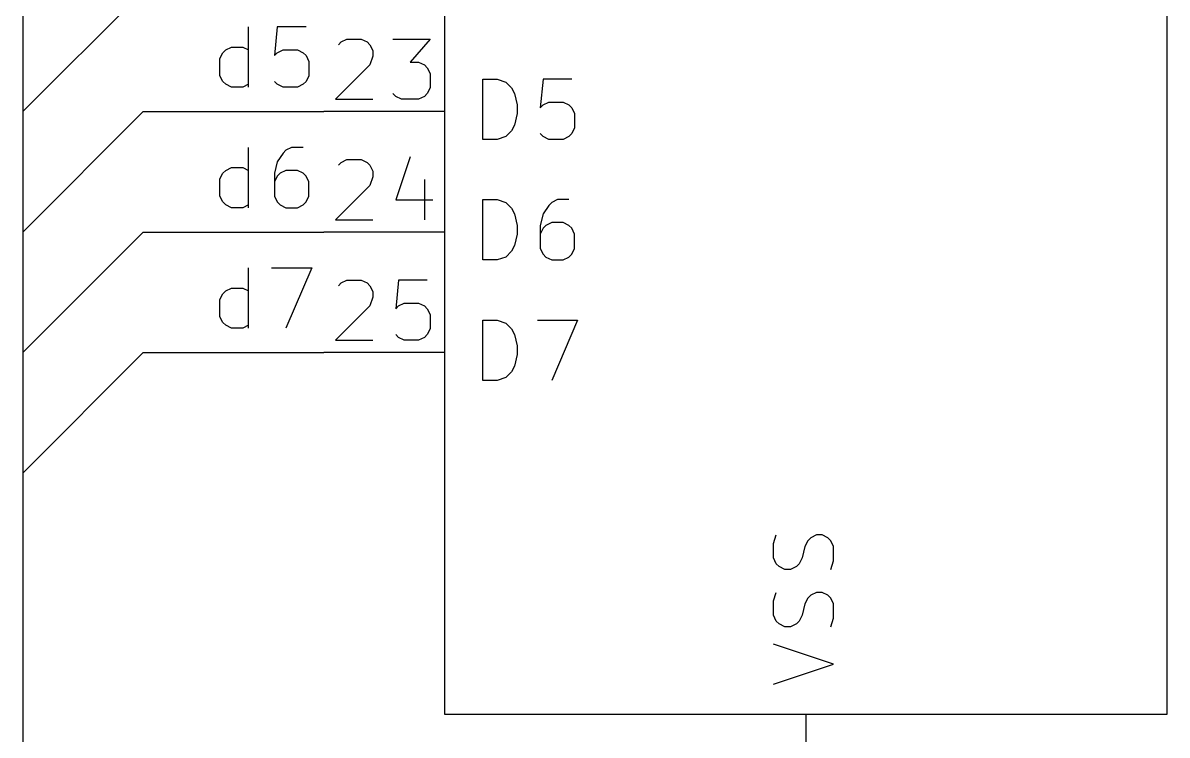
# Model space of a CAD drawing. Header units: millimetres. Extents: x 10 to 287, y -200 to -10.
# Drawn here: x 102.87 to 127, y -184.59 to -169.58 of the extents above; entities that cross this region are included whole.
import ezdxf

# ---------------------------------------------------------------- set-up
doc = ezdxf.new("R2010")
doc.units = ezdxf.units.MM
for name, color, linetype in [('BLUE', 174, 'CONTINUOUS'), ('GREENSIXTYFIVE', 129, 'CONTINUOUS'), ('LIGHTGREEN', 92, 'CONTINUOUS'), ('LIGHTRED', 12, 'CONTINUOUS'), ('RED', 14, 'CONTINUOUS'), ('REDSIX', 19, 'CONTINUOUS'), ('WHITE', 250, 'CONTINUOUS')]:
    doc.layers.add(name, color=color, linetype=linetype)

msp = doc.modelspace()

# ---------------------------------------------------------------- linework, layer by layer
at = {"layer": 'BLUE', "linetype": 'CONTINUOUS'}
for p, q in [((102.87, -168.91), (102.87, -171.45)), ((102.87, -171.45), (102.87, -173.99)), ((102.87, -173.99), (102.87, -176.53)), ((102.87, -176.53), (102.87, -179.07)), ((102.87, -179.07), (102.87, -189.23))]:
    msp.add_line(p, q, dxfattribs=at)
at = {"layer": 'GREENSIXTYFIVE', "linetype": 'CONTINUOUS'}
for p, q in [((112.5703, -172.0375), (112.5703, -170.7675)), ((112.5703, -170.7675), (112.8727, -170.7675)), ((112.5703, -172.0375), (112.5703, -170.7675)), ((112.5703, -170.7675), (112.8727, -170.7675)), ((112.8727, -170.7675), (113.0541, -170.828)), ((112.8727, -170.7675), (113.0541, -170.828)), ((113.0541, -170.828), (113.1751, -170.949)), ((113.0541, -170.828), (113.1751, -170.949)), ((113.8403, -170.7675), (113.7799, -171.3723)), ((113.8403, -170.7675), (113.7799, -171.3723)), ((114.4451, -170.7675), (113.8403, -170.7675)), ((114.4451, -170.7675), (113.8403, -170.7675)), ((113.1751, -170.949), (113.2356, -171.0699)), ((113.1751, -170.949), (113.2356, -171.0699)), ((113.2356, -171.0699), (113.296, -171.3118)), ((113.2356, -171.0699), (113.296, -171.3118)), ((113.296, -171.3118), (113.296, -171.4932)), ((113.296, -171.3118), (113.296, -171.4932)), ((113.7799, -171.3723), (113.8403, -171.3118)), ((113.7799, -171.3723), (113.8403, -171.3118)), ((113.8403, -171.3118), (113.9613, -171.2513)), ((113.8403, -171.3118), (113.9613, -171.2513)), ((113.9613, -171.2513), (114.2637, -171.2513)), ((113.9613, -171.2513), (114.2637, -171.2513)), ((114.2637, -171.2513), (114.3846, -171.3118)), ((114.2637, -171.2513), (114.3846, -171.3118)), ((114.3846, -171.3118), (114.4451, -171.3723)), ((114.3846, -171.3118), (114.4451, -171.3723)), ((113.296, -171.4932), (113.2356, -171.7351)), ((113.296, -171.4932), (113.2356, -171.7351)), ((114.4451, -171.3723), (114.5056, -171.4932)), ((114.4451, -171.3723), (114.5056, -171.4932)), ((114.5056, -171.4932), (114.5056, -171.7956)), ((114.5056, -171.4932), (114.5056, -171.7956)), ((113.2356, -171.7351), (113.1751, -171.8561)), ((113.2356, -171.7351), (113.1751, -171.8561)), ((114.5056, -171.7956), (114.4451, -171.9166)), ((114.5056, -171.7956), (114.4451, -171.9166)), ((112.8727, -172.0375), (112.5703, -172.0375)), ((112.8727, -172.0375), (112.5703, -172.0375)), ((113.0541, -171.9771), (112.8727, -172.0375)), ((113.0541, -171.9771), (112.8727, -172.0375)), ((113.1751, -171.8561), (113.0541, -171.9771)), ((113.1751, -171.8561), (113.0541, -171.9771)), ((113.8403, -171.9771), (113.7799, -171.9166)), ((113.8403, -171.9771), (113.7799, -171.9166)), ((113.9613, -172.0375), (113.8403, -171.9771)), ((113.9613, -172.0375), (113.8403, -171.9771)), ((114.2637, -172.0375), (113.9613, -172.0375)), ((114.2637, -172.0375), (113.9613, -172.0375)), ((114.3846, -171.9771), (114.2637, -172.0375)), ((114.3846, -171.9771), (114.2637, -172.0375)), ((114.4451, -171.9166), (114.3846, -171.9771)), ((114.4451, -171.9166), (114.3846, -171.9771)), ((112.5703, -174.5775), (112.5703, -173.3075)), ((112.5703, -173.3075), (112.8727, -173.3075)), ((112.5703, -174.5775), (112.5703, -173.3075)), ((112.5703, -173.3075), (112.8727, -173.3075)), ((112.8727, -173.3075), (113.0541, -173.368)), ((112.8727, -173.3075), (113.0541, -173.368)), ((113.0541, -173.368), (113.1751, -173.489)), ((113.0541, -173.368), (113.1751, -173.489)), ((113.1751, -173.489), (113.2356, -173.6099)), ((113.1751, -173.489), (113.2356, -173.6099)), ((113.9613, -173.4285), (113.8403, -173.6099)), ((113.9613, -173.4285), (113.8403, -173.6099)), ((114.0218, -173.368), (113.9613, -173.4285)), ((114.0218, -173.368), (113.9613, -173.4285)), ((114.1427, -173.3075), (114.0218, -173.368)), ((114.1427, -173.3075), (114.0218, -173.368)), ((114.3846, -173.3075), (114.1427, -173.3075)), ((114.3846, -173.3075), (114.1427, -173.3075)), ((113.2356, -173.6099), (113.296, -173.8518)), ((113.2356, -173.6099), (113.296, -173.8518)), ((113.8403, -173.6099), (113.7799, -173.8518)), ((113.8403, -173.6099), (113.7799, -173.8518)), ((113.296, -173.8518), (113.296, -174.0332)), ((113.296, -173.8518), (113.296, -174.0332)), ((113.7799, -173.8518), (113.7799, -174.3356)), ((113.7799, -173.8518), (113.7799, -174.3356)), ((113.8403, -173.9123), (113.7799, -174.0332)), ((113.8403, -173.9123), (113.7799, -174.0332)), ((113.9008, -173.8518), (113.8403, -173.9123)), ((113.9008, -173.8518), (113.8403, -173.9123)), ((114.0218, -173.7913), (113.9008, -173.8518)), ((114.0218, -173.7913), (113.9008, -173.8518)), ((114.2637, -173.7913), (114.0218, -173.7913)), ((114.2637, -173.7913), (114.0218, -173.7913)), ((114.3846, -173.8518), (114.2637, -173.7913)), ((114.3846, -173.8518), (114.2637, -173.7913)), ((114.4451, -173.9123), (114.3846, -173.8518)), ((114.4451, -173.9123), (114.3846, -173.8518)), ((114.5056, -174.0332), (114.4451, -173.9123)), ((114.5056, -174.0332), (114.4451, -173.9123)), ((113.296, -174.0332), (113.2356, -174.2751)), ((113.296, -174.0332), (113.2356, -174.2751)), ((114.5056, -174.3356), (114.5056, -174.0332)), ((114.5056, -174.3356), (114.5056, -174.0332)), ((113.1751, -174.3961), (113.0541, -174.5171)), ((113.1751, -174.3961), (113.0541, -174.5171)), ((113.2356, -174.2751), (113.1751, -174.3961)), ((113.2356, -174.2751), (113.1751, -174.3961)), ((113.7799, -174.3356), (113.8403, -174.4566)), ((113.7799, -174.3356), (113.8403, -174.4566)), ((113.8403, -174.4566), (113.9008, -174.5171)), ((113.8403, -174.4566), (113.9008, -174.5171)), ((114.3846, -174.5171), (114.4451, -174.4566)), ((114.3846, -174.5171), (114.4451, -174.4566)), ((114.4451, -174.4566), (114.5056, -174.3356)), ((114.4451, -174.4566), (114.5056, -174.3356)), ((112.8727, -174.5775), (112.5703, -174.5775)), ((112.8727, -174.5775), (112.5703, -174.5775)), ((113.0541, -174.5171), (112.8727, -174.5775)), ((113.0541, -174.5171), (112.8727, -174.5775)), ((113.9008, -174.5171), (114.0218, -174.5775)), ((113.9008, -174.5171), (114.0218, -174.5775)), ((114.0218, -174.5775), (114.2637, -174.5775)), ((114.0218, -174.5775), (114.2637, -174.5775)), ((114.2637, -174.5775), (114.3846, -174.5171)), ((114.2637, -174.5775), (114.3846, -174.5171)), ((112.5703, -177.1175), (112.5703, -175.8475)), ((112.5703, -175.8475), (112.8727, -175.8475)), ((112.5703, -177.1175), (112.5703, -175.8475)), ((112.5703, -175.8475), (112.8727, -175.8475)), ((112.8727, -175.8475), (113.0541, -175.908)), ((112.8727, -175.8475), (113.0541, -175.908)), ((113.7194, -175.8475), (114.566, -175.8475)), ((113.7194, -175.8475), (114.566, -175.8475)), ((114.566, -175.8475), (114.0218, -177.1175)), ((114.566, -175.8475), (114.0218, -177.1175)), ((113.0541, -175.908), (113.1751, -176.029)), ((113.0541, -175.908), (113.1751, -176.029)), ((113.1751, -176.029), (113.2356, -176.1499)), ((113.1751, -176.029), (113.2356, -176.1499)), ((113.2356, -176.1499), (113.296, -176.3918)), ((113.2356, -176.1499), (113.296, -176.3918)), ((113.296, -176.5732), (113.2356, -176.8151)), ((113.296, -176.5732), (113.2356, -176.8151)), ((113.296, -176.3918), (113.296, -176.5732)), ((113.296, -176.3918), (113.296, -176.5732)), ((113.2356, -176.8151), (113.1751, -176.9361)), ((113.2356, -176.8151), (113.1751, -176.9361)), ((113.0541, -177.0571), (112.8727, -177.1175)), ((113.0541, -177.0571), (112.8727, -177.1175)), ((113.1751, -176.9361), (113.0541, -177.0571)), ((113.1751, -176.9361), (113.0541, -177.0571)), ((112.8727, -177.1175), (112.5703, -177.1175)), ((112.8727, -177.1175), (112.5703, -177.1175)), ((118.6975, -180.5577), (118.758, -180.3762)), ((118.6975, -180.5577), (118.758, -180.3762)), ((119.4837, -180.4367), (119.4232, -180.4972)), ((119.4837, -180.4367), (119.4232, -180.4972)), ((119.6047, -180.3762), (119.4837, -180.4367)), ((119.6047, -180.3762), (119.4837, -180.4367)), ((119.7256, -180.3762), (119.6047, -180.3762)), ((119.7256, -180.3762), (119.6047, -180.3762)), ((119.8466, -180.4367), (119.7256, -180.3762)), ((119.8466, -180.4367), (119.7256, -180.3762)), ((119.9071, -180.4972), (119.8466, -180.4367)), ((119.9071, -180.4972), (119.8466, -180.4367)), ((118.6975, -180.86), (118.6975, -180.5577)), ((118.6975, -180.86), (118.6975, -180.5577)), ((119.3628, -180.6181), (119.3023, -180.86)), ((119.3628, -180.6181), (119.3023, -180.86)), ((119.4232, -180.4972), (119.3628, -180.6181)), ((119.4232, -180.4972), (119.3628, -180.6181)), ((119.9675, -180.6181), (119.9071, -180.4972)), ((119.9675, -180.6181), (119.9071, -180.4972)), ((119.9675, -180.9205), (119.9675, -180.6181)), ((119.9675, -180.9205), (119.9675, -180.6181)), ((118.758, -180.981), (118.6975, -180.86)), ((118.758, -180.981), (118.6975, -180.86)), ((119.3023, -180.86), (119.2418, -180.981)), ((119.3023, -180.86), (119.2418, -180.981)), ((119.9071, -181.1019), (119.9675, -180.9205)), ((119.9071, -181.1019), (119.9675, -180.9205)), ((118.8185, -181.0415), (118.758, -180.981)), ((118.8185, -181.0415), (118.758, -180.981)), ((118.9394, -181.1019), (118.8185, -181.0415)), ((118.9394, -181.1019), (118.8185, -181.0415)), ((119.0604, -181.1019), (118.9394, -181.1019)), ((119.0604, -181.1019), (118.9394, -181.1019)), ((119.1813, -181.0415), (119.0604, -181.1019)), ((119.1813, -181.0415), (119.0604, -181.1019)), ((119.2418, -180.981), (119.1813, -181.0415)), ((119.2418, -180.981), (119.1813, -181.0415)), ((118.6975, -181.7672), (118.758, -181.5857)), ((118.6975, -181.7672), (118.758, -181.5857)), ((119.4837, -181.6462), (119.4232, -181.7067)), ((119.4837, -181.6462), (119.4232, -181.7067)), ((119.6047, -181.5857), (119.4837, -181.6462)), ((119.6047, -181.5857), (119.4837, -181.6462)), ((119.7256, -181.5857), (119.6047, -181.5857)), ((119.7256, -181.5857), (119.6047, -181.5857)), ((119.8466, -181.6462), (119.7256, -181.5857)), ((119.8466, -181.6462), (119.7256, -181.5857)), ((119.9071, -181.7067), (119.8466, -181.6462)), ((119.9071, -181.7067), (119.8466, -181.6462)), ((118.6975, -182.0695), (118.6975, -181.7672)), ((118.6975, -182.0695), (118.6975, -181.7672)), ((119.3628, -181.8276), (119.3023, -182.0695)), ((119.3628, -181.8276), (119.3023, -182.0695)), ((119.4232, -181.7067), (119.3628, -181.8276)), ((119.4232, -181.7067), (119.3628, -181.8276)), ((119.9675, -181.8276), (119.9071, -181.7067)), ((119.9675, -181.8276), (119.9071, -181.7067)), ((119.9675, -182.13), (119.9675, -181.8276)), ((119.9675, -182.13), (119.9675, -181.8276)), ((118.758, -182.1905), (118.6975, -182.0695)), ((118.758, -182.1905), (118.6975, -182.0695)), ((119.3023, -182.0695), (119.2418, -182.1905)), ((119.3023, -182.0695), (119.2418, -182.1905)), ((119.9071, -182.3114), (119.9675, -182.13)), ((119.9071, -182.3114), (119.9675, -182.13)), ((118.8185, -182.251), (118.758, -182.1905)), ((118.8185, -182.251), (118.758, -182.1905)), ((118.9394, -182.3114), (118.8185, -182.251)), ((118.9394, -182.3114), (118.8185, -182.251)), ((119.0604, -182.3114), (118.9394, -182.3114)), ((119.0604, -182.3114), (118.9394, -182.3114)), ((119.1813, -182.251), (119.0604, -182.3114)), ((119.1813, -182.251), (119.0604, -182.3114)), ((119.2418, -182.1905), (119.1813, -182.251)), ((119.2418, -182.1905), (119.1813, -182.251)), ((119.9675, -183.0977), (118.6975, -182.6743)), ((119.9675, -183.0977), (118.6975, -182.6743)), ((118.6975, -183.521), (119.9675, -183.0977)), ((118.6975, -183.521), (119.9675, -183.0977))]:
    msp.add_line(p, q, dxfattribs=at)
at = {"layer": 'LIGHTGREEN', "linetype": 'CONTINUOUS'}
for p, q in [((105.41, -168.91), (102.87, -171.45)), ((105.41, -171.45), (102.87, -173.99)), ((105.41, -171.45), (109.22, -171.45)), ((105.41, -173.99), (102.87, -176.53)), ((105.41, -173.99), (109.22, -173.99)), ((105.41, -176.53), (102.87, -179.07)), ((105.41, -176.53), (109.22, -176.53))]:
    msp.add_line(p, q, dxfattribs=at)
at = {"layer": 'LIGHTRED', "linetype": 'CONTINUOUS'}
for p, q in [((109.5224, -170.0439), (109.5828, -169.9834)), ((109.5224, -170.0439), (109.5828, -169.9834)), ((109.5828, -169.9834), (109.7038, -169.9229)), ((109.5828, -169.9834), (109.7038, -169.9229)), ((109.7038, -169.9229), (110.0062, -169.9229)), ((109.7038, -169.9229), (110.0062, -169.9229)), ((110.0062, -169.9229), (110.1271, -169.9834)), ((110.0062, -169.9229), (110.1271, -169.9834)), ((110.1271, -169.9834), (110.1876, -170.0439)), ((110.1271, -169.9834), (110.1876, -170.0439)), ((110.1876, -170.0439), (110.2481, -170.1648)), ((110.1876, -170.0439), (110.2481, -170.1648)), ((110.6714, -169.9229), (111.4576, -169.9229)), ((110.6714, -169.9229), (111.4576, -169.9229)), ((111.4576, -169.9229), (111.0342, -170.4067)), ((111.4576, -169.9229), (111.0342, -170.4067)), ((110.2481, -170.2858), (110.1876, -170.4672)), ((110.2481, -170.2858), (110.1876, -170.4672)), ((110.2481, -170.1648), (110.2481, -170.2858)), ((110.2481, -170.1648), (110.2481, -170.2858)), ((110.1876, -170.4672), (109.4619, -171.1929)), ((110.1876, -170.4672), (109.4619, -171.1929)), ((111.0342, -170.4067), (111.2157, -170.4067)), ((111.0342, -170.4067), (111.2157, -170.4067)), ((111.2157, -170.4067), (111.3366, -170.4672)), ((111.2157, -170.4067), (111.3366, -170.4672)), ((111.3366, -170.4672), (111.3971, -170.5277)), ((111.3366, -170.4672), (111.3971, -170.5277)), ((111.3971, -170.5277), (111.4576, -170.6486)), ((111.3971, -170.5277), (111.4576, -170.6486)), ((111.4576, -170.6486), (111.4576, -170.951)), ((111.4576, -170.6486), (111.4576, -170.951)), ((110.7319, -171.1325), (110.6714, -171.072)), ((110.7319, -171.1325), (110.6714, -171.072)), ((111.3971, -171.072), (111.3366, -171.1325)), ((111.3971, -171.072), (111.3366, -171.1325)), ((111.4576, -170.951), (111.3971, -171.072)), ((111.4576, -170.951), (111.3971, -171.072)), ((109.4619, -171.1929), (110.2481, -171.1929)), ((109.4619, -171.1929), (110.2481, -171.1929)), ((110.8528, -171.1929), (110.7319, -171.1325)), ((110.8528, -171.1929), (110.7319, -171.1325)), ((111.2157, -171.1929), (110.8528, -171.1929)), ((111.2157, -171.1929), (110.8528, -171.1929)), ((111.3366, -171.1325), (111.2157, -171.1929)), ((111.3366, -171.1325), (111.2157, -171.1929)), ((109.5224, -172.5839), (109.5828, -172.5234)), ((109.5224, -172.5839), (109.5828, -172.5234)), ((109.5828, -172.5234), (109.7038, -172.4629)), ((109.5828, -172.5234), (109.7038, -172.4629)), ((109.7038, -172.4629), (110.0062, -172.4629)), ((109.7038, -172.4629), (110.0062, -172.4629)), ((110.0062, -172.4629), (110.1271, -172.5234)), ((110.0062, -172.4629), (110.1271, -172.5234)), ((110.1271, -172.5234), (110.1876, -172.5839)), ((110.1271, -172.5234), (110.1876, -172.5839)), ((111.0342, -172.4025), (110.7319, -173.3096)), ((111.0342, -172.4025), (110.7319, -173.3096)), ((110.1876, -172.5839), (110.2481, -172.7048)), ((110.1876, -172.5839), (110.2481, -172.7048)), ((110.2481, -172.7048), (110.2481, -172.8258)), ((110.2481, -172.7048), (110.2481, -172.8258)), ((110.1876, -173.0072), (109.4619, -173.7329)), ((110.1876, -173.0072), (109.4619, -173.7329)), ((110.2481, -172.8258), (110.1876, -173.0072)), ((110.2481, -172.8258), (110.1876, -173.0072)), ((111.3366, -172.8863), (111.3366, -173.7329)), ((111.3366, -172.8863), (111.3366, -173.7329)), ((110.7319, -173.3096), (111.518, -173.3096)), ((110.7319, -173.3096), (111.518, -173.3096)), ((109.4619, -173.7329), (110.2481, -173.7329)), ((109.4619, -173.7329), (110.2481, -173.7329)), ((109.5224, -175.1239), (109.5828, -175.0634)), ((109.5224, -175.1239), (109.5828, -175.0634)), ((109.5828, -175.0634), (109.7038, -175.0029)), ((109.5828, -175.0634), (109.7038, -175.0029)), ((109.7038, -175.0029), (110.0062, -175.0029)), ((109.7038, -175.0029), (110.0062, -175.0029)), ((110.0062, -175.0029), (110.1271, -175.0634)), ((110.0062, -175.0029), (110.1271, -175.0634)), ((110.1271, -175.0634), (110.1876, -175.1239)), ((110.1271, -175.0634), (110.1876, -175.1239)), ((110.1876, -175.1239), (110.2481, -175.2448)), ((110.1876, -175.1239), (110.2481, -175.2448)), ((110.7923, -175.0029), (110.7319, -175.6077)), ((110.7923, -175.0029), (110.7319, -175.6077)), ((111.3971, -175.0029), (110.7923, -175.0029)), ((111.3971, -175.0029), (110.7923, -175.0029)), ((110.2481, -175.3658), (110.1876, -175.5472)), ((110.2481, -175.3658), (110.1876, -175.5472)), ((110.2481, -175.2448), (110.2481, -175.3658)), ((110.2481, -175.2448), (110.2481, -175.3658)), ((110.1876, -175.5472), (109.4619, -176.2729)), ((110.1876, -175.5472), (109.4619, -176.2729)), ((110.7319, -175.6077), (110.7923, -175.5472)), ((110.7319, -175.6077), (110.7923, -175.5472)), ((110.7923, -175.5472), (110.9133, -175.4867)), ((110.7923, -175.5472), (110.9133, -175.4867)), ((110.9133, -175.4867), (111.2157, -175.4867)), ((110.9133, -175.4867), (111.2157, -175.4867)), ((111.2157, -175.4867), (111.3366, -175.5472)), ((111.2157, -175.4867), (111.3366, -175.5472)), ((111.3366, -175.5472), (111.3971, -175.6077)), ((111.3366, -175.5472), (111.3971, -175.6077)), ((111.3971, -175.6077), (111.4576, -175.7286)), ((111.3971, -175.6077), (111.4576, -175.7286)), ((111.4576, -175.7286), (111.4576, -176.031)), ((111.4576, -175.7286), (111.4576, -176.031)), ((111.4576, -176.031), (111.3971, -176.152)), ((111.4576, -176.031), (111.3971, -176.152)), ((109.4619, -176.2729), (110.2481, -176.2729)), ((109.4619, -176.2729), (110.2481, -176.2729)), ((110.7923, -176.2125), (110.7319, -176.152)), ((110.7923, -176.2125), (110.7319, -176.152)), ((110.9133, -176.2729), (110.7923, -176.2125)), ((110.9133, -176.2729), (110.7923, -176.2125)), ((111.2157, -176.2729), (110.9133, -176.2729)), ((111.2157, -176.2729), (110.9133, -176.2729)), ((111.3366, -176.2125), (111.2157, -176.2729)), ((111.3366, -176.2125), (111.2157, -176.2729)), ((111.3971, -176.152), (111.3366, -176.2125)), ((111.3971, -176.152), (111.3366, -176.2125))]:
    msp.add_line(p, q, dxfattribs=at)
at = {"layer": 'RED', "linetype": 'CONTINUOUS'}
for p, q in [((111.76, -118.11), (111.76, -184.15)), ((127, -184.15), (127, -118.11)), ((111.76, -171.45), (109.22, -171.45)), ((111.76, -171.45), (109.22, -171.45)), ((111.76, -173.99), (109.22, -173.99)), ((111.76, -173.99), (109.22, -173.99)), ((111.76, -176.53), (109.22, -176.53)), ((111.76, -176.53), (109.22, -176.53)), ((111.76, -184.15), (127, -184.15)), ((119.38, -184.15), (119.38, -186.69)), ((119.38, -184.15), (119.38, -186.69))]:
    msp.add_line(p, q, dxfattribs=at)
at = {"layer": 'REDSIX', "linetype": 'CONTINUOUS'}
for p, q in [((107.631, -170.9369), (107.631, -169.6669)), ((108.2357, -169.6669), (108.1753, -170.2717)), ((108.8405, -169.6669), (108.2357, -169.6669)), ((107.1472, -170.1507), (107.2682, -170.0903)), ((107.2682, -170.0903), (107.5101, -170.0903)), ((107.5101, -170.0903), (107.631, -170.1507)), ((107.0263, -170.3322), (107.0867, -170.2112)), ((107.0263, -170.695), (107.0263, -170.3322)), ((107.0867, -170.2112), (107.1472, -170.1507)), ((108.1753, -170.2717), (108.2357, -170.2112)), ((108.2357, -170.2112), (108.3567, -170.1507)), ((108.3567, -170.1507), (108.6591, -170.1507)), ((108.6591, -170.1507), (108.78, -170.2112)), ((108.78, -170.2112), (108.8405, -170.2717)), ((108.8405, -170.2717), (108.901, -170.3926)), ((108.901, -170.3926), (108.901, -170.695)), ((107.0867, -170.816), (107.0263, -170.695)), ((107.1472, -170.8765), (107.0867, -170.816)), ((108.2357, -170.8765), (108.1753, -170.816)), ((108.8405, -170.816), (108.78, -170.8765)), ((108.901, -170.695), (108.8405, -170.816)), ((107.2682, -170.9369), (107.1472, -170.8765)), ((107.5101, -170.9369), (107.2682, -170.9369)), ((107.631, -170.8765), (107.5101, -170.9369)), ((108.3567, -170.9369), (108.2357, -170.8765)), ((108.6591, -170.9369), (108.3567, -170.9369)), ((108.78, -170.8765), (108.6591, -170.9369)), ((107.631, -173.4769), (107.631, -172.2069)), ((108.4172, -172.2674), (108.3567, -172.3279)), ((108.5381, -172.2069), (108.4172, -172.2674)), ((108.78, -172.2069), (108.5381, -172.2069)), ((108.2357, -172.5093), (108.1753, -172.7512)), ((108.3567, -172.3279), (108.2357, -172.5093)), ((107.0263, -172.8722), (107.0867, -172.7512)), ((107.0867, -172.7512), (107.1472, -172.6907)), ((107.1472, -172.6907), (107.2682, -172.6303)), ((107.2682, -172.6303), (107.5101, -172.6303)), ((107.5101, -172.6303), (107.631, -172.6907)), ((108.1753, -172.7512), (108.1753, -173.235)), ((108.2962, -172.7512), (108.2357, -172.8117)), ((108.4172, -172.6907), (108.2962, -172.7512)), ((108.6591, -172.6907), (108.4172, -172.6907)), ((108.78, -172.7512), (108.6591, -172.6907)), ((108.8405, -172.8117), (108.78, -172.7512)), ((107.0263, -173.235), (107.0263, -172.8722)), ((108.2357, -172.8117), (108.1753, -172.9326)), ((108.901, -172.9326), (108.8405, -172.8117)), ((108.901, -173.235), (108.901, -172.9326)), ((107.0867, -173.356), (107.0263, -173.235)), ((108.1753, -173.235), (108.2357, -173.356)), ((108.8405, -173.356), (108.901, -173.235)), ((107.1472, -173.4165), (107.0867, -173.356)), ((107.2682, -173.4769), (107.1472, -173.4165)), ((107.5101, -173.4769), (107.2682, -173.4769)), ((107.631, -173.4165), (107.5101, -173.4769)), ((108.2357, -173.356), (108.2962, -173.4165)), ((108.2962, -173.4165), (108.4172, -173.4769)), ((108.4172, -173.4769), (108.6591, -173.4769)), ((108.6591, -173.4769), (108.78, -173.4165)), ((108.78, -173.4165), (108.8405, -173.356)), ((107.631, -176.0169), (107.631, -174.7469)), ((108.1148, -174.7469), (108.9614, -174.7469)), ((108.9614, -174.7469), (108.4172, -176.0169)), ((107.1472, -175.2307), (107.2682, -175.1703)), ((107.2682, -175.1703), (107.5101, -175.1703)), ((107.5101, -175.1703), (107.631, -175.2307)), ((107.0263, -175.4122), (107.0867, -175.2912)), ((107.0263, -175.775), (107.0263, -175.4122)), ((107.0867, -175.2912), (107.1472, -175.2307)), ((107.0867, -175.896), (107.0263, -175.775)), ((107.1472, -175.9565), (107.0867, -175.896)), ((107.2682, -176.0169), (107.1472, -175.9565)), ((107.5101, -176.0169), (107.2682, -176.0169)), ((107.631, -175.9565), (107.5101, -176.0169))]:
    msp.add_line(p, q, dxfattribs=at)
at = {"layer": 'WHITE', "linetype": 'CONTINUOUS'}
for p, q in [((111.76, -118.11), (111.76, -184.15)), ((127, -184.15), (127, -118.11)), ((111.76, -184.15), (127, -184.15))]:
    msp.add_line(p, q, dxfattribs=at)

doc.saveas('drawing.dxf')
